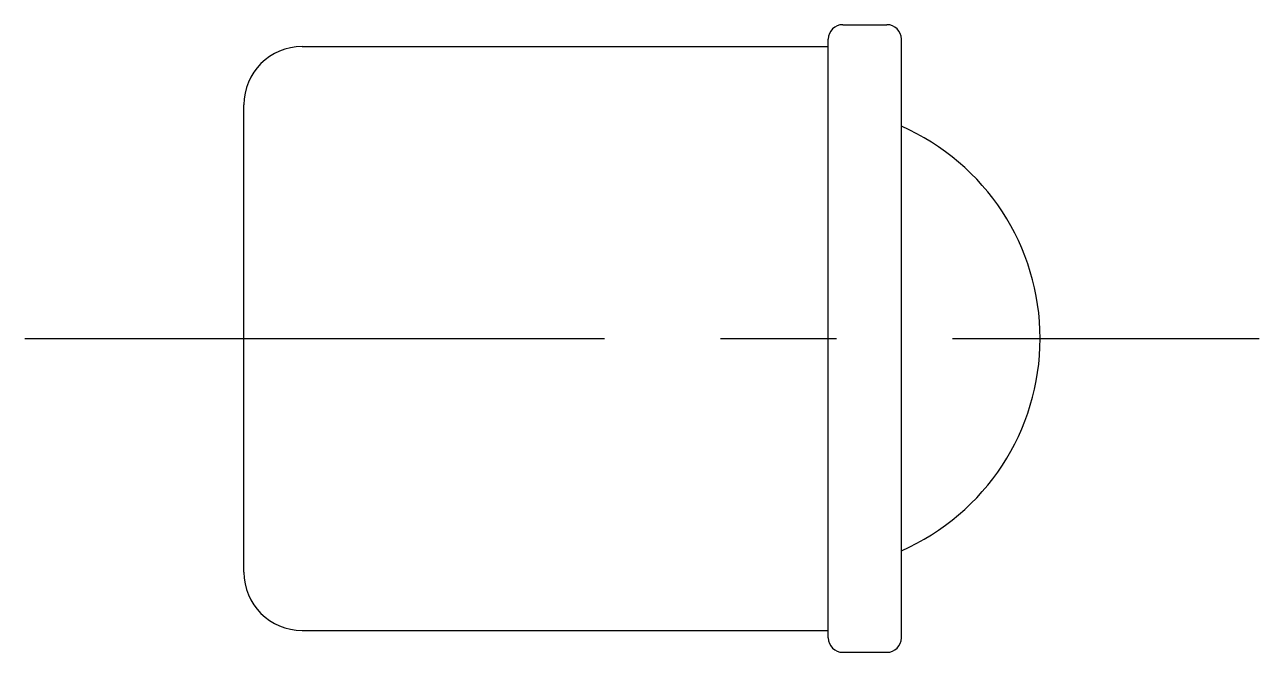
# Model space of a CAD drawing. Extents: x 10.3 to 55.9, y 10 to 54.3.
# Drawn here: x 39 to 55.9, y 45.7 to 54.3 of the extents above; entities outside this region: 2.
import ezdxf

# ---------------------------------------------------------------- set-up
doc = ezdxf.new("R2010")
doc.units = 0
doc.header["$LTSCALE"] = 0.25
doc.linetypes.add('CENTER', pattern=[50.8, 31.75, -6.35, 6.35, -6.35])
doc.layers.get('0').update_dxf_attribs({"linetype": 'CONTINUOUS'})
doc.layers.add('CENTER', color=1, linetype='CENTER')
doc.styles.get("Standard").update_dxf_attribs({"font": 'txt.shx', "bigfont": 'extfont.shx'})

msp = doc.modelspace()

# ---------------------------------------------------------------- linework, layer by layer
for p, q in [((50.2, 54.3), (50.8, 54.3)), ((50, 54), (50, 54.1)), ((51, 52.908), (51, 54.1)), ((42.8, 54), (50, 54)), ((50, 46), (50, 54)), ((42, 46.8), (42, 53.2)), ((51, 47.092), (51, 52.908)), ((51, 45.9), (51, 47.092)), ((42.8, 46), (50, 46)), ((50, 45.9), (50, 46)), ((50.2, 45.7), (50.8, 45.7))]:
    msp.add_line(p, q)
for centre, radius, start, end in [((50.2, 54.1), 0.2, 90, 180), ((50.8, 54.1), 0.2, 0, 90), ((42.8, 53.2), 0.8, 90, 180), ((49.725, 50), 3.175, 293.6767, 66.3233), ((42.8, 46.8), 0.8, 180, 270), ((50.2, 45.9), 0.2, 180, 270), ((50.8, 45.9), 0.2, 270, 0)]:
    msp.add_arc(centre, radius, start, end)
at = {"layer": 'CENTER', "color": 1, "linetype": 'CENTER'}
msp.add_line((39, 50), (55.9, 50), dxfattribs=at)

# ---------------------------------------------------------------- texts
for s, p in [('PFSSN 8', (10, 20)), ('PFSSN08', (10, 10))]:
    msp.add_text(s, height=2).set_placement(p)

doc.saveas('drawing.dxf')
